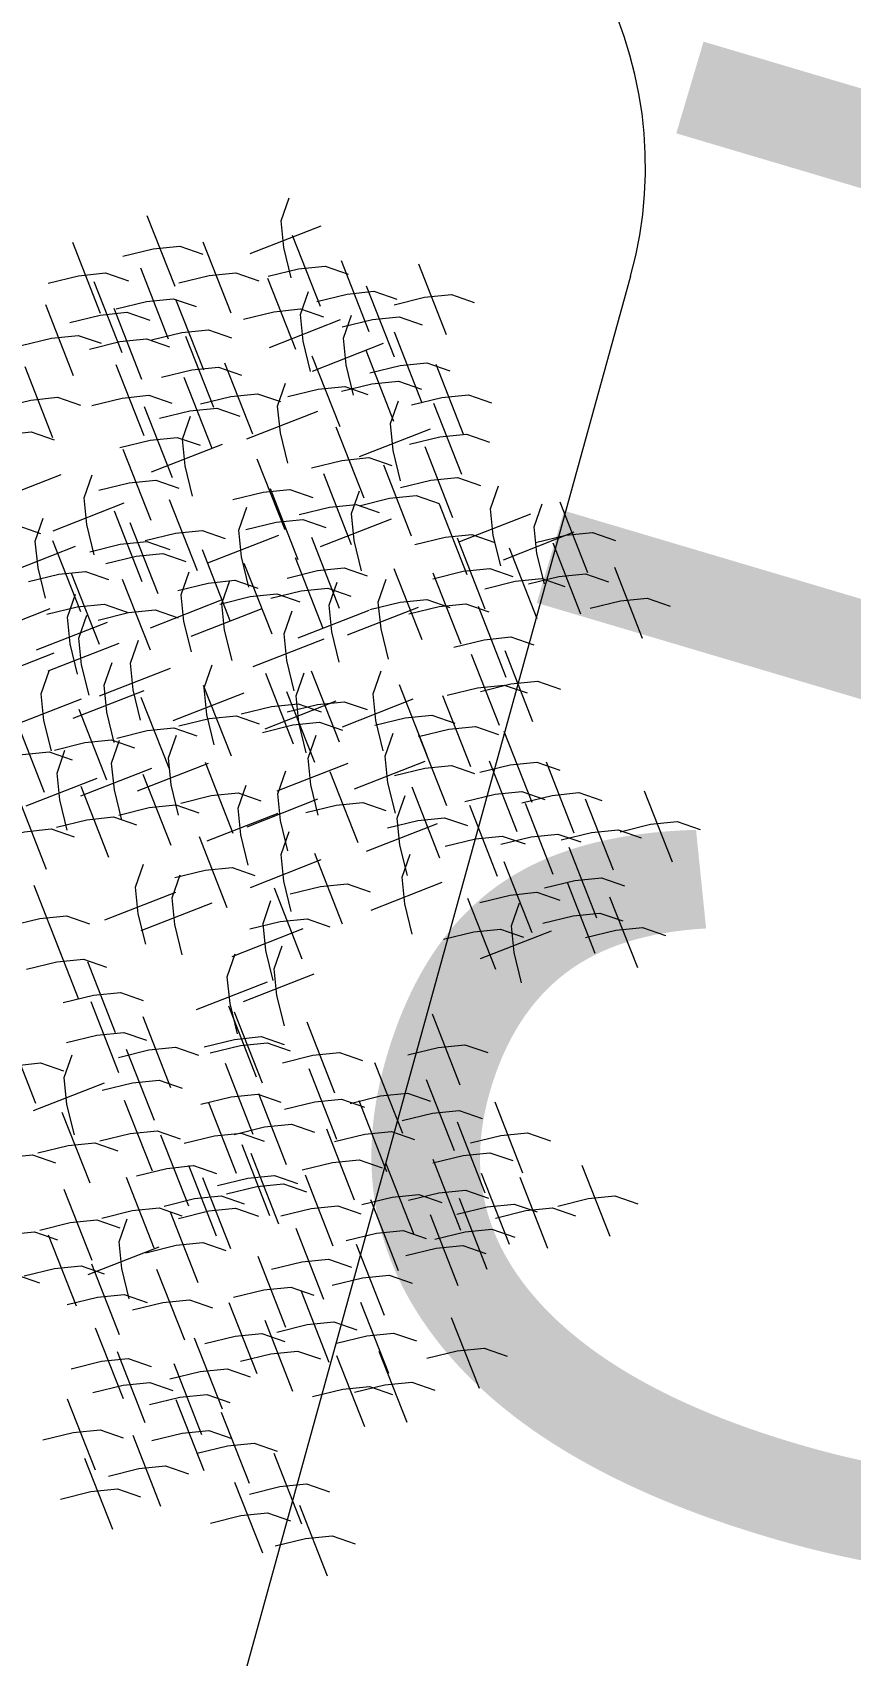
# Model space of a CAD drawing. Header units: millimetres. Extents: x 474016 to 477875, y 2288607 to 2292200.
# Drawn here: x 474401.45 to 474406.44, y 2289292.05 to 2289301.95 of the extents above; entities that cross this region are included whole.
import ezdxf
from ezdxf.enums import TextEntityAlignment as Align

# ---------------------------------------------------------------- set-up
doc = ezdxf.new("R2010")
doc.units = ezdxf.units.MM
doc.header["$LTSCALE"] = 50
for name, color, linetype, lineweight in [('EXT', 3, 'Continuous', 5), ('JARDINES', 98, 'Continuous', 13), ('vialidad', 5, 'Continuous', 13)]:
    doc.layers.add(name, color=color, linetype=linetype, lineweight=lineweight)
doc.styles.get("Standard").update_dxf_attribs({"font": 'arial.ttf'})

# ---------------------------------------------------------------- blocks, each defined once
blk = doc.blocks.new('Plarbol-031')
for points in [[(0.1874, 2.608325), (0.40975, 2.455225)], [(0.197575, 2.439975), (0.2719, 2.521925), (0.34495, 2.5829), (0.428175, 2.60515)], [(-0.158175, 2.3142), (-0.240125, 2.388525), (-0.301075, 2.461575), (-0.3233, 2.5448)], [(-0.326475, 2.304025), (-0.173425, 2.526375)], [(-0.239475, 2.44125), (-0.01715, 2.28815)], [(-0.229325, 2.2729), (-0.155, 2.35485), (-0.08195, 2.415825), (0.001275, 2.438075)], [(-0.046375, 2.464125), (0.175975, 2.311025)], [(-0.0362, 2.295775), (0.038125, 2.377725), (0.111175, 2.4387), (0.1944, 2.46095)], [(0.07815, 2.43935), (0.300475, 2.28625)], [(0.0883, 2.271), (0.162625, 2.35295), (0.235675, 2.413925), (0.3189, 2.436175)], [(0.250925, 2.3593), (0.473275, 2.2062)], [(0.0845, 2.07725), (0.00255, 2.151575), (-0.058425, 2.224625), (-0.080675, 2.30785)], [(0.089575, 2.082975), (0.242675, 2.3053)], [(0.257925, 2.093125), (0.175975, 2.16745), (0.115, 2.2405), (0.09275, 2.323725)], [(0.2611, 2.19095), (0.335425, 2.2729), (0.408475, 2.3339), (0.4917, 2.356125)], [(0.43705, 2.347875), (0.6594, 2.194775)], [(0.447225, 2.179525), (0.52155, 2.261475), (0.5946, 2.32245), (0.677825, 2.3447)], [(-0.488475, 2.244325), (-0.266125, 2.091225)], [(-0.226775, 2.26655), (-0.00445, 2.11345)], [(-0.2166, 2.0982), (-0.142275, 2.18015), (-0.069225, 2.24115), (0.013975, 2.263375)], [(-0.08385, 2.067075), (0.06925, 2.289425)], [(0.20455, 2.2494), (0.4269, 2.0963)], [(0.214725, 2.08105), (0.28905, 2.163), (0.3621, 2.224), (0.445325, 2.246225)], [(-0.705725, 2.211275), (-0.4834, 2.0582)], [(-0.695575, 2.04295), (-0.62125, 2.1249), (-0.548175, 2.185875), (-0.464975, 2.2081)], [(-0.4783, 2.075975), (-0.403975, 2.157925), (-0.330925, 2.2189), (-0.247725, 2.24115)], [(0.50885, 2.228425), (0.731175, 2.07535)], [(0.519, 2.0601), (0.593325, 2.14205), (0.666375, 2.203025), (0.7496, 2.22525)], [(1.074225, 2.189675), (1.29655, 2.0366)], [(1.084375, 2.02135), (1.1587, 2.1033), (1.23175, 2.164275), (1.314975, 2.1865)], [(0.39705, 1.925425), (0.550125, 2.14775)], [(0.565375, 1.935575), (0.483425, 2.0099), (0.42245, 2.082975), (0.400225, 2.166175)], [(1.024025, 1.907625), (1.177125, 2.129975)], [(1.192375, 1.9178), (1.110425, 1.992125), (1.04945, 2.065175), (1.0272, 2.1484)], [(0.057175, 2.1268), (0.279525, 1.9737)], [(0.06735, 1.95845), (0.141675, 2.0404), (0.214725, 2.101375), (0.29795, 2.123625)], [(0.56855, 2.0836), (0.7909, 1.9305)], [(0.578725, 1.91525), (0.65305, 1.9972), (0.7261, 2.0582), (0.809325, 2.080425)], [(0.860125, 1.873975), (1.013225, 2.0963)], [(1.028475, 1.884125), (0.946525, 1.95845), (0.88555, 2.0315), (0.863325, 2.114725)], [(1.36515, 2.105825), (1.5875, 1.95275)], [(1.375325, 1.9375), (1.44965, 2.01945), (1.5227, 2.080425), (1.605925, 2.10265)], [(-0.6206, 2.044225), (-0.398275, 1.891125)], [(-0.61045, 1.875875), (-0.536125, 1.957825), (-0.463075, 2.0188), (-0.37985, 2.04105)], [(-0.45545, 2.022625), (-0.233125, 1.869525)], [(-0.445275, 1.854275), (-0.37095, 1.936225), (-0.2979, 1.9972), (-0.2147, 2.01945)], [(1.135825, 2.055025), (1.358175, 1.901925)], [(1.146, 1.886675), (1.220325, 1.968625), (1.293375, 2.0296), (1.3766, 2.051825)], [(-0.8709, 1.985125), (-0.64855, 1.83205)], [(-0.860725, 1.8168), (-0.7864, 1.89875), (-0.71335, 1.959725), (-0.630125, 1.98195)], [(0.031125, 1.753275), (0.184225, 1.9756)], [(0.199475, 1.763425), (0.117525, 1.83775), (0.05655, 1.9108), (0.0343, 1.994025)], [(0.268725, 1.96545), (0.49105, 1.81235)], [(0.278875, 1.7971), (0.3532, 1.87905), (0.42625, 1.940025), (0.509475, 1.962275)], [(-0.729875, 1.912075), (-0.507525, 1.758975)], [(-0.7197, 1.74375), (-0.645375, 1.8257), (-0.572325, 1.886675), (-0.4891, 1.9089)], [(-0.3519, 1.93305), (-0.129575, 1.77995)], [(-0.341725, 1.7647), (-0.2674, 1.84665), (-0.194375, 1.907625), (-0.11115, 1.929875)], [(-0.18485, 1.9324), (0.0375, 1.779325)], [(-0.174675, 1.764075), (-0.10035, 1.846025), (-0.0273, 1.907), (0.0559, 1.929225)], [(0.483425, 1.9483), (0.705775, 1.7952)], [(0.4936, 1.77995), (0.567925, 1.8619), (0.640975, 1.922875), (0.7242, 1.945125)], [(0.7242, 1.944475), (0.946525, 1.791375)], [(0.73435, 1.77615), (0.808675, 1.858075), (0.881725, 1.919075), (0.96495, 1.9413)], [(1.01705, 1.954), (1.239375, 1.800925)], [(1.0272, 1.785675), (1.101525, 1.867625), (1.174575, 1.9286), (1.2578, 1.950825)], [(-0.6187, 1.873325), (-0.39635, 1.720225)], [(-0.608525, 1.705), (-0.5342, 1.78695), (-0.46115, 1.847925), (-0.37795, 1.87015)], [(0.8449, 1.880325), (1.067225, 1.727225)], [(0.85505, 1.711975), (0.929375, 1.793925), (1.002425, 1.8549), (1.08565, 1.87715)], [(-0.275675, 1.809175), (-0.05335, 1.656075)], [(-0.2655, 1.640825), (-0.1912, 1.722775), (-0.11815, 1.78375), (-0.034925, 1.806)], [(0.32525, 1.80345), (0.5476, 1.65035)], [(0.335425, 1.635125), (0.40975, 1.71705), (0.4828, 1.77805), (0.566025, 1.800275)], [(0.4612, 1.58365), (0.6143, 1.806)], [(0.62955, 1.593825), (0.5476, 1.66815), (0.4866, 1.7412), (0.464375, 1.824425)], [(-0.826425, 1.7482), (-0.6041, 1.5951)], [(-0.81625, 1.57985), (-0.74195, 1.6618), (-0.668875, 1.722775), (-0.585675, 1.745)], [(0.843625, 1.729125), (1.06595, 1.576025)], [(0.853775, 1.5608), (0.9281, 1.642725), (1.001175, 1.703725), (1.084375, 1.72595)], [(-0.50055, 1.711975), (-0.2782, 1.558875)], [(-0.490375, 1.543625), (-0.41605, 1.625575), (-0.343, 1.686575), (-0.259775, 1.7088)], [(-0.18295, 1.4674), (-0.02985, 1.68975)], [(-0.0146, 1.477575), (-0.09655, 1.5519), (-0.157525, 1.62495), (-0.179775, 1.708175)], [(0.100375, 1.71515), (0.322725, 1.56205)], [(0.11055, 1.546825), (0.184875, 1.62875), (0.257925, 1.68975), (0.34115, 1.711975)], [(1.041825, 1.720875), (1.26415, 1.567775)], [(1.051975, 1.552525), (1.1263, 1.634475), (1.19935, 1.69545), (1.282575, 1.7177)], [(-0.3341, 1.64465), (-0.1118, 1.49155)], [(-0.32395, 1.4763), (-0.249625, 1.55825), (-0.1766, 1.619225), (-0.093375, 1.641475)], [(0.1982, 1.653525), (0.42055, 1.50045)], [(0.208375, 1.4852), (0.2827, 1.56715), (0.35575, 1.628125), (0.438975, 1.65035)], [(0.884275, 1.387375), (0.802325, 1.4617), (0.74135, 1.53475), (0.7191, 1.61795)], [(0.720375, 1.664325), (0.942725, 1.51125)], [(0.73055, 1.496), (0.804875, 1.57795), (0.877925, 1.638925), (0.96115, 1.66115)], [(1.20825, 1.644), (1.4306, 1.4909)], [(1.218425, 1.475675), (1.29275, 1.557625), (1.3658, 1.6186), (1.449025, 1.640825)], [(0.4161, 1.593175), (0.638425, 1.4401)], [(0.42625, 1.42485), (0.500575, 1.5068), (0.57365, 1.567775), (0.65685, 1.59)], [(0.715925, 1.3772), (0.869025, 1.59955)], [(1.117425, 1.5665), (1.33975, 1.4134)], [(1.127575, 1.398175), (1.2019, 1.4801), (1.27495, 1.5411), (1.358175, 1.563325)], [(-0.764175, 1.525225), (-0.541825, 1.372125)], [(-0.754, 1.356875), (-0.679675, 1.438825), (-0.606625, 1.4998), (-0.5234, 1.52205)], [(0.163275, 1.311775), (0.316375, 1.5341)], [(0.3316, 1.321925), (0.24965, 1.39625), (0.188675, 1.469325), (0.16645, 1.552525)], [(0.40785, 1.501075), (0.630175, 1.347975)], [(0.418, 1.332725), (0.492325, 1.414675), (0.565375, 1.475675), (0.6486, 1.4979)], [(0.7458, 1.281275), (0.66385, 1.3556), (0.60285, 1.42865), (0.580625, 1.511875)], [(1.896225, 1.5087), (2.118575, 1.3556)], [(1.9064, 1.34035), (1.980725, 1.4223), (2.053775, 1.4833), (2.137, 1.505525)], [(-0.311875, 1.476925), (-0.08955, 1.32385)], [(-0.3017, 1.3086), (-0.2274, 1.39055), (-0.15435, 1.451525), (-0.07115, 1.47375)], [(0.57745, 1.271125), (0.73055, 1.49345)], [(-0.075575, 1.421025), (0.14675, 1.26795)], [(-0.065425, 1.2527), (0.0089, 1.33465), (0.08195, 1.395625), (0.165175, 1.41785)], [(0.26935, 1.382925), (0.4917, 1.229825)], [(1.1155, 1.388), (1.33785, 1.2349)], [(1.125675, 1.21965), (1.2, 1.3016), (1.27305, 1.3626), (1.356275, 1.384825)], [(1.366425, 1.40515), (1.588775, 1.25205)], [(1.3766, 1.2368), (1.450925, 1.31875), (1.523975, 1.37975), (1.6072, 1.401975)], [(1.55065, 1.3988), (1.773, 1.2457)], [(1.560825, 1.23045), (1.63515, 1.3124), (1.7082, 1.3734), (1.791425, 1.395625)], [(-0.7629, 1.2025), (-0.688575, 1.28445), (-0.615525, 1.34545), (-0.5323, 1.367675)], [(-0.186125, 1.10975), (-0.26805, 1.184075), (-0.329025, 1.25715), (-0.35125, 1.34035)], [(0.119425, 1.339725), (0.341775, 1.186625)], [(0.1296, 1.171375), (0.203925, 1.253325), (0.276975, 1.3143), (0.3602, 1.33655)], [(0.279525, 1.214575), (0.35385, 1.296525), (0.4269, 1.3575), (0.510125, 1.37975)], [(0.6702, 1.10785), (0.58825, 1.182175), (0.527275, 1.255225), (0.505025, 1.33845)], [(1.05135, 1.10785), (0.9694, 1.182175), (0.908425, 1.255225), (0.886175, 1.33845)], [(0.9656, 1.33465), (1.187925, 1.18155)], [(0.97575, 1.1663), (1.050075, 1.24825), (1.123125, 1.309225), (1.20635, 1.331475)], [(1.739325, 1.367675), (1.96165, 1.214575)], [(1.749475, 1.199325), (1.8238, 1.281275), (1.896875, 1.342275), (1.980075, 1.3645)], [(-0.596475, 1.057675), (-0.443375, 1.28)], [(-0.354425, 1.0996), (-0.201375, 1.321925)], [(-0.215975, 1.27875), (0.00635, 1.12565)], [(-0.2058, 1.1104), (-0.1315, 1.19235), (-0.058425, 1.253325), (0.024775, 1.27555)], [(-0.145475, 1.27555), (0.076875, 1.122475)], [(-0.1353, 1.107225), (-0.060975, 1.189175), (0.012075, 1.25015), (0.0953, 1.272375)], [(0.2592, 1.0634), (0.412275, 1.285725)], [(0.427525, 1.07355), (0.345575, 1.147875), (0.2846, 1.220925), (0.262375, 1.30415)], [(0.50185, 1.0977), (0.65495, 1.320025)], [(0.883, 1.0977), (1.0361, 1.320025)], [(1.38105, 1.2889), (1.603375, 1.1358)], [(1.3912, 1.12055), (1.465525, 1.2025), (1.538575, 1.2635), (1.6218, 1.285725)], [(0.12325, 1.007475), (0.27635, 1.229825)], [(0.2916, 1.01765), (0.20965, 1.091975), (0.14865, 1.165025), (0.126425, 1.24825)], [(1.1225, 1.226), (1.344825, 1.072925)], [(1.13265, 1.057675), (1.206975, 1.139625), (1.28005, 1.2006), (1.36325, 1.222825)], [(1.570975, 1.23555), (1.793325, 1.08245)], [(1.58115, 1.0672), (1.655475, 1.14915), (1.728525, 1.210125), (1.81175, 1.232375)], [(0.660675, 0.938875), (0.813775, 1.161225)], [(0.829, 0.94905), (0.747075, 1.023375), (0.686075, 1.096425), (0.66385, 1.17965)], [(0.681, 1.199975), (0.903325, 1.046875)], [(0.69115, 1.031625), (0.765475, 1.113575), (0.83855, 1.17455), (0.92175, 1.1968)], [(1.041825, 0.938875), (1.194925, 1.161225)], [(1.21015, 0.94905), (1.128225, 1.023375), (1.067225, 1.096425), (1.045, 1.17965)], [(1.786325, 1.193625), (2.008675, 1.040525)], [(1.7965, 1.025275), (1.870825, 1.107225), (1.943875, 1.1682), (2.0271, 1.19045)], [(-0.4116, 0.87535), (-0.258525, 1.0977)], [(-0.2433, 0.885525), (-0.325225, 0.95985), (-0.3862, 1.0329), (-0.408425, 1.116125)], [(-0.0559, 1.094525), (0.16645, 0.941425)], [(0.550775, 1.102775), (0.7731, 0.949675)], [(0.560925, 0.934425), (0.63525, 1.016375), (0.708325, 1.077375), (0.791525, 1.0996)], [(1.411525, 1.1193), (1.633875, 0.9662)], [(1.4217, 0.95095), (1.496025, 1.0329), (1.569075, 1.093875), (1.6523, 1.116125)], [(2.00485, 1.128825), (2.2272, 0.975725)], [(2.015025, 0.960475), (2.08935, 1.042425), (2.1624, 1.1034), (2.245625, 1.12565)], [(-0.6168, 0.9014), (-0.542475, 0.98335), (-0.469425, 1.044325), (-0.3862, 1.066575)], [(-0.33665, 1.0691), (-0.114325, 0.916)], [(-0.326475, 0.900775), (-0.25215, 0.9827), (-0.179125, 1.0437), (-0.095925, 1.065925)], [(-0.045725, 0.926175), (0.0286, 1.008125), (0.10165, 1.0691), (0.184875, 1.09135)], [(0.649225, 1.0907), (0.871575, 0.9376)], [(0.6594, 0.922375), (0.733725, 1.0043), (0.806775, 1.0653), (0.89, 1.087525)], [(1.20635, 1.05895), (1.428675, 0.90585)], [(1.216525, 0.8906), (1.290825, 0.97255), (1.3639, 1.033525), (1.4471, 1.055775)], [(1.851125, 1.0869), (2.073475, 0.9338)], [(1.8613, 0.91855), (1.935625, 1.0005), (2.008675, 1.061475), (2.091875, 1.083725)], [(-0.21725, 1.010025), (0.0051, 0.856925)], [(-0.207075, 0.841675), (-0.13275, 0.923625), (-0.0597, 0.984625), (0.023525, 1.00685)], [(0.3748, 0.780075), (0.5279, 1.0024)], [(0.54315, 0.790225), (0.4612, 0.86455), (0.400225, 0.9376), (0.377975, 1.020825)], [(0.819475, 0.780075), (0.972575, 1.0024)], [(0.987825, 0.790225), (0.905875, 0.86455), (0.8449, 0.9376), (0.82265, 1.020825)], [(1.200625, 0.780075), (1.353725, 1.0024)], [(1.368975, 0.790225), (1.287025, 0.86455), (1.22605, 0.9376), (1.2038, 1.020825)], [(1.624975, 1.022725), (1.847325, 0.869625)], [(1.63515, 0.8544), (1.709475, 0.93635), (1.782525, 0.997325), (1.86575, 1.01955)], [(-0.16705, 0.71655), (-0.013975, 0.938875)], [(0.001275, 0.7267), (-0.080675, 0.801025), (-0.14165, 0.874075), (-0.163875, 0.9573)], [(0.109275, 0.706375), (0.262375, 0.928725)], [(0.277625, 0.71655), (0.195675, 0.790875), (0.134675, 0.863925), (0.11245, 0.94715)], [(0.39195, 0.94395), (0.6143, 0.790875)], [(0.402125, 0.775625), (0.47645, 0.857575), (0.5495, 0.91855), (0.632725, 0.940775)], [(0.935725, 0.941425), (1.158075, 0.788325)], [(0.9459, 0.773075), (1.020225, 0.855025), (1.093275, 0.916), (1.1765, 0.93825)], [(1.9172, 0.7013), (1.83525, 0.775625), (1.77425, 0.848675), (1.752025, 0.9319)], [(-0.36205, 0.642225), (-0.209, 0.86455)], [(-0.091475, 0.6778), (0.061625, 0.900125)], [(0.076875, 0.68795), (-0.005075, 0.762275), (-0.06605, 0.835325), (-0.0883, 0.91855)], [(1.74885, 0.691125), (1.90195, 0.913475)], [(0.07625, 0.58885), (0.229325, 0.8112)], [(0.244575, 0.599025), (0.162625, 0.67335), (0.10165, 0.7464), (0.079425, 0.829625)], [(0.8017, 0.6149), (0.9548, 0.83725)], [(0.970025, 0.625075), (0.8881, 0.6994), (0.8271, 0.77245), (0.804875, 0.85565)], [(1.332125, 0.6168), (1.485225, 0.83915)], [(1.500475, 0.626975), (1.418525, 0.7013), (1.35755, 0.77435), (1.3353, 0.857575)], [(1.5913, 0.842325), (1.81365, 0.689225)], [(1.601475, 0.673975), (1.6758, 0.755925), (1.74885, 0.8169), (1.832075, 0.83915)], [(0.23315, 0.78515), (0.455475, 0.63205)], [(0.2433, 0.6168), (0.317625, 0.69875), (0.3907, 0.75975), (0.4739, 0.781975)], [(-0.262325, 0.520875), (-0.10925, 0.743225)], [(0.4091, 0.5031), (0.5622, 0.725425)], [(0.57745, 0.51325), (0.4955, 0.587575), (0.434525, 0.66065), (0.412275, 0.74385)], [(0.550775, 0.721625), (0.7731, 0.568525)], [(0.560925, 0.553275), (0.63525, 0.635225), (0.708325, 0.696225), (0.791525, 0.71845)], [(0.7134, 0.4942), (0.8665, 0.71655)], [(0.881725, 0.504375), (0.7998, 0.5787), (0.7388, 0.65175), (0.716575, 0.734975)], [(-0.091475, 0.439575), (0.061625, 0.6619)], [(0.076875, 0.449725), (-0.005075, 0.52405), (-0.06605, 0.597125), (-0.0883, 0.680325)], [(0.931925, 0.443375), (1.085025, 0.665725)], [(1.10025, 0.45355), (1.018325, 0.527875), (0.957325, 0.600925), (0.9351, 0.68415)], [(1.051975, 0.67145), (1.274325, 0.51835)], [(1.06215, 0.5031), (1.136475, 0.58505), (1.209525, 0.646025), (1.29275, 0.668275)], [(0.074325, 0.626325), (0.296675, 0.47325)], [(0.0845, 0.458), (0.158825, 0.53995), (0.231875, 0.600925), (0.3151, 0.62315)], [(0.25285, 0.375425), (0.405925, 0.59775)], [(0.421175, 0.385575), (0.339225, 0.4599), (0.27825, 0.53295), (0.256025, 0.616175)], [(0.39195, 0.5628), (0.6143, 0.409725)], [(0.402125, 0.394475), (0.47645, 0.476425), (0.5495, 0.5374), (0.632725, 0.559625)], [(-0.084475, 0.467525), (0.13785, 0.314425)], [(-0.074325, 0.299175), (0, 0.381125), (0.073075, 0.442125), (0.156275, 0.46435)], [(0.2808, 0.247725), (0.19885, 0.32205), (0.13785, 0.3951), (0.115625, 0.478325)], [(0.681, 0.491025), (0.903325, 0.337925)], [(0.69115, 0.322675), (0.765475, 0.404625), (0.83855, 0.465625), (0.92175, 0.48785)], [(1.003075, 0.489125), (1.2254, 0.336025)], [(1.013225, 0.320775), (1.08755, 0.402725), (1.1606, 0.4637), (1.243825, 0.48595)], [(0.11245, 0.237575), (0.26555, 0.4599)], [(0.23315, 0.404), (0.455475, 0.2509)], [(1.015775, 0.204525), (1.168875, 0.426875)], [(1.184125, 0.2147), (1.102175, 0.289025), (1.041175, 0.362075), (1.01895, 0.4453)], [(1.71645, 0.432575), (1.9388, 0.2795)], [(1.726625, 0.26425), (1.80095, 0.3462), (1.874, 0.407175), (1.957225, 0.4294)], [(0.2433, 0.23565), (0.317625, 0.3176), (0.3907, 0.3786), (0.4739, 0.400825)], [(0.737525, 0.069225), (0.655575, 0.14355), (0.5946, 0.2166), (0.572375, 0.299825)], [(0.697525, 0.099725), (0.8506, 0.32205)], [(0.86585, 0.109875), (0.7839, 0.1842), (0.722925, 0.25725), (0.7007, 0.340475)], [(1.138375, 0.094), (1.291475, 0.316325)], [(1.306725, 0.10415), (1.224775, 0.178475), (1.163775, 0.25155), (1.14155, 0.33475)], [(2.075375, 0.29855), (2.2977, 0.14545)], [(2.085525, 0.1302), (2.15985, 0.21215), (2.232925, 0.273125), (2.316125, 0.295375)], [(0.074325, 0.245175), (0.296675, 0.0921)], [(0.0845, 0.07685), (0.158825, 0.1588), (0.231875, 0.219775), (0.3151, 0.242)], [(0.5692, 0.05905), (0.7223, 0.2814)], [(2.456525, 0.28585), (2.67885, 0.13275)], [(2.466675, 0.1175), (2.541, 0.19945), (2.614075, 0.260425), (2.697275, 0.282675)], [(1.0164, -0.022225), (1.1695, 0.200075)], [(1.18475, -0.012075), (1.1028, 0.062225), (1.041825, 0.1353), (1.019575, 0.2185)], [(1.644025, 0.17595), (1.866375, 0.022875)], [(1.6542, 0.007625), (1.728525, 0.08955), (1.801575, 0.150525), (1.8848, 0.172775)], [(1.830175, 0.228025), (2.0525, 0.07495)], [(1.840325, 0.0597), (1.91465, 0.14165), (1.9877, 0.202625), (2.070925, 0.22485)], [(1.364525, 0.1607), (1.586875, 0.007625)], [(1.3747, -0.007625), (1.449025, 0.0743), (1.522075, 0.1353), (1.605275, 0.157525)], [(2.004225, 0.16515), (2.22655, 0.012075)], [(2.014375, -0.003175), (2.0887, 0.07875), (2.161775, 0.139725), (2.244975, 0.161975)], [(2.2977, 0.127025), (2.52005, -0.02605)], [(2.307875, -0.041275), (2.3822, 0.04065), (2.45525, 0.101625), (2.538475, 0.12385)], [(2.177, 0.062225), (2.39935, -0.090825)], [(2.187175, -0.106075), (2.2615, -0.024125), (2.33455, 0.03685), (2.417775, 0.05905)], [(0.2916, 0.020325), (0.513925, -0.13275)], [(0.30175, -0.148), (0.376075, -0.06605), (0.449125, -0.005075), (0.53235, 0.01715)], [(1.1028, 0.0521), (1.32515, -0.101)], [(1.112975, -0.11625), (1.1873, -0.0343), (1.26035, 0.026675), (1.343575, 0.048925)], [(1.132025, 0.04575), (1.35435, -0.10735)], [(1.1422, -0.1226), (1.216525, -0.04065), (1.289575, 0.020325), (1.372775, 0.042575)], [(1.463, 0.02795), (1.685325, -0.12515)], [(1.47315, -0.140375), (1.547475, -0.05845), (1.620525, 0.00255), (1.70375, 0.024775)], [(1.67325, 0.0324), (1.8956, -0.1207)], [(1.683425, -0.13595), (1.75775, -0.054), (1.8308, 0.007), (1.914025, 0.029225)], [(2.0074, 0.007), (2.229725, -0.1461)], [(2.017575, -0.16135), (2.091875, -0.0794), (2.16495, -0.018425), (2.24815, 0.003825)], [(2.161775, -0.05525), (2.3841, -0.20835)], [(0.427525, -0.07305), (0.649875, -0.22615)], [(0.4377, -0.2414), (0.512025, -0.15945), (0.585075, -0.09845), (0.6683, -0.076225)], [(0.6016, -0.097825), (0.823925, -0.250925)], [(0.61175, -0.266175), (0.686075, -0.184225), (0.759125, -0.123225), (0.84235, -0.101)], [(1.63515, -0.114975), (1.857475, -0.268075)], [(1.87845, -0.09845), (2.100775, -0.25155)], [(1.8886, -0.2668), (1.962925, -0.18485), (2.035975, -0.123875), (2.1192, -0.101625)], [(2.171925, -0.2236), (2.24625, -0.14165), (2.3193, -0.080675), (2.402525, -0.05845)], [(0.8722, -0.149275), (1.09455, -0.302375)], [(0.882375, -0.317625), (0.9567, -0.235675), (1.02975, -0.1747), (1.112975, -0.15245)], [(1.206975, -0.123225), (1.429325, -0.276325)], [(1.21715, -0.291575), (1.291475, -0.209625), (1.364525, -0.14865), (1.44775, -0.1264)], [(1.36515, -0.145475), (1.5875, -0.298575)], [(1.375325, -0.3138), (1.44965, -0.23185), (1.5227, -0.170875), (1.605925, -0.14865)], [(1.6453, -0.283325), (1.719625, -0.201375), (1.792675, -0.140375), (1.8759, -0.11815)], [(2.10905, -0.160725), (2.331375, -0.3138)], [(2.1192, -0.32905), (2.193525, -0.2471), (2.266575, -0.186125), (2.3498, -0.1639)], [(0.690525, -0.20835), (0.912875, -0.36145)], [(0.7007, -0.3767), (0.775025, -0.29475), (0.848075, -0.233775), (0.931275, -0.211525)], [(0.88935, -0.278225), (1.1117, -0.431325)], [(0.899525, -0.446575), (0.97385, -0.364625), (1.0469, -0.30365), (1.130125, -0.2814)], [(1.235575, -0.27125), (1.4579, -0.42435)], [(1.245725, -0.4396), (1.32005, -0.35765), (1.3931, -0.29665), (1.476325, -0.274425)], [(1.9045, -0.23505), (2.126825, -0.388125)], [(1.91465, -0.403375), (1.988975, -0.321425), (2.062025, -0.26045), (2.14525, -0.238225)], [(1.41725, -0.32905), (1.6396, -0.48215)], [(1.427425, -0.4974), (1.50175, -0.41545), (1.5748, -0.354475), (1.658, -0.332225)], [(1.46045, -0.33605), (1.682775, -0.48915)], [(1.470625, -0.504375), (1.544925, -0.422425), (1.618, -0.36145), (1.7012, -0.339225)], [(1.663725, -0.2922), (1.886075, -0.4453)], [(1.6739, -0.46055), (1.748225, -0.3786), (1.821275, -0.317625), (1.9045, -0.295375)], [(0.9065, -0.632075), (0.824575, -0.55775), (0.763575, -0.4847), (0.74135, -0.401475)], [(1.9515, -0.394475), (2.173825, -0.547575)], [(1.96165, -0.562825), (2.035975, -0.480875), (2.10905, -0.4199), (2.19225, -0.39765)], [(0.738175, -0.642225), (0.891275, -0.4199)], [(0.984, -0.431325), (1.20635, -0.584425)], [(0.994175, -0.599675), (1.0685, -0.517725), (1.14155, -0.45675), (1.224775, -0.4345)], [(2.3752, -0.420525), (2.59755, -0.573625)], [(2.385375, -0.588875), (2.4597, -0.506925), (2.53275, -0.44595), (2.615975, -0.4237)], [(0.507575, -0.4631), (0.7299, -0.6162)], [(0.51775, -0.631425), (0.59205, -0.549475), (0.665125, -0.4885), (0.748325, -0.466275)], [(1.159975, -0.461175), (1.382325, -0.614275)], [(1.17015, -0.629525), (1.244475, -0.547575), (1.317525, -0.4866), (1.400725, -0.464375)], [(1.301625, -0.49485), (1.523975, -0.64795)], [(1.3118, -0.6632), (1.386125, -0.58125), (1.459175, -0.520275), (1.5424, -0.498025)], [(1.3677, -0.503125), (1.59005, -0.6562)], [(1.377875, -0.67145), (1.4522, -0.5895), (1.52525, -0.528525), (1.60845, -0.5063)], [(1.741875, -0.46755), (1.9642, -0.620625)], [(1.752025, -0.635875), (1.82635, -0.553925), (1.8994, -0.49295), (1.982625, -0.470725)], [(2.079175, -0.55585), (2.301525, -0.708925)], [(2.08935, -0.724175), (2.163675, -0.642225), (2.236725, -0.58125), (2.31995, -0.559025)], [(0.8252, -0.59015), (1.047525, -0.74325)], [(0.835375, -0.758475), (0.909675, -0.676525), (0.98275, -0.61555), (1.06595, -0.593325)], [(1.6866, -0.625075), (1.908925, -0.778175)], [(1.69675, -0.793425), (1.771075, -0.711475), (1.84415, -0.6505), (1.92735, -0.62825)], [(1.142825, -0.653675), (1.36515, -0.806775)], [(1.153, -0.822), (1.2273, -0.74005), (1.300375, -0.679075), (1.383575, -0.65685)], [(1.340375, -0.668275), (1.562725, -0.821375)], [(1.35055, -0.836625), (1.424875, -0.754675), (1.497925, -0.6937), (1.58115, -0.67145)], [(1.88225, -0.6416), (2.1046, -0.7947)], [(1.892425, -0.80995), (1.96675, -0.728), (2.0398, -0.667), (2.123025, -0.644775)], [(2.230375, -0.663825), (2.4527, -0.816925)], [(2.240525, -0.832175), (2.31485, -0.750225), (2.387925, -0.68925), (2.471125, -0.667)], [(0.67655, -0.9173), (0.750875, -0.83535), (0.823925, -0.774375), (0.90715, -0.752125)], [(1.224775, -1.015125), (1.377875, -0.792775)], [(1.3931, -1.00495), (1.311175, -0.930625), (1.250175, -0.857575), (1.22795, -0.774375)], [(1.83335, -0.79915), (2.055675, -0.952225)], [(1.8435, -0.967475), (1.917825, -0.885525), (1.990875, -0.82455), (2.0741, -0.802325)], [(2.11475, -0.7604), (2.3371, -0.913475)], [(2.124925, -0.928725), (2.19925, -0.846775), (2.2723, -0.7858), (2.355525, -0.763575)], [(0.984, -0.812475), (1.20635, -0.965575)], [(0.994175, -0.980825), (1.0685, -0.898875), (1.14155, -0.8379), (1.224775, -0.81565)], [(1.693575, -0.8182), (1.915925, -0.9713)], [(1.70375, -0.98655), (1.778075, -0.9046), (1.851125, -0.8436), (1.93435, -0.821375)], [(1.4147, -0.8633), (1.63705, -1.0164)], [(1.424875, -1.03165), (1.4992, -0.9497), (1.57225, -0.8887), (1.655475, -0.866475)], [(0.835375, -1.139625), (0.909675, -1.057675), (0.98275, -0.9967), (1.06595, -0.974475)], [(1.2127, -0.977), (1.43505, -1.1301)], [(1.029125, -0.978275), (1.25145, -1.131375)], [(1.039275, -1.146625), (1.1136, -1.064675), (1.18665, -1.0037), (1.269875, -0.98145)], [(1.222875, -1.14535), (1.2972, -1.0634), (1.37025, -1.002425), (1.45345, -0.980175)], [(1.661825, -0.990975), (1.88415, -1.144075)], [(1.671975, -1.159325), (1.7463, -1.077375), (1.819375, -1.0164), (1.902575, -0.99415)], [(0.86775, -1.300975), (0.942075, -1.21905), (1.01515, -1.15805), (1.09835, -1.135825)], [(1.652925, -1.1066), (1.875275, -1.2597)], [(1.6631, -1.27495), (1.737425, -1.193), (1.810475, -1.132), (1.8937, -1.109775)], [(1.351175, -1.157425), (1.573525, -1.310525)], [(1.36135, -1.32575), (1.435675, -1.243825), (1.508725, -1.182825), (1.59195, -1.1606)], [(1.46235, -1.1841), (1.6847, -1.3372)], [(1.472525, -1.35245), (1.54685, -1.2705), (1.6199, -1.2095), (1.703125, -1.187275)], [(1.8886, -1.155525), (2.11095, -1.3086)], [(1.898775, -1.32385), (1.9731, -1.2419), (2.04615, -1.180925), (2.129375, -1.1587)], [(2.12365, -1.1714), (2.345975, -1.3245)], [(2.133825, -1.339725), (2.20815, -1.2578), (2.2812, -1.1968), (2.3644, -1.174575)], [(1.730425, -1.20825), (1.952775, -1.361325)], [(1.7406, -1.376575), (1.814925, -1.294625), (1.887975, -1.23365), (1.9712, -1.211425)], [(2.30215, -1.273025), (2.5245, -1.426125)], [(2.312325, -1.441375), (2.38665, -1.359425), (2.4597, -1.29845), (2.542925, -1.2762)], [(2.066475, -1.334025), (2.288825, -1.487125)], [(2.07665, -1.50235), (2.150975, -1.420425), (2.224025, -1.359425), (2.307225, -1.3372)], [(1.410275, -1.422325), (1.6326, -1.575425)], [(1.420425, -1.59065), (1.49475, -1.508725), (1.5678, -1.447725), (1.651025, -1.4255)], [(1.674525, -1.398175), (1.896875, -1.551275)], [(1.6847, -1.566525), (1.759025, -1.484575), (1.832075, -1.4236), (1.9153, -1.40135)], [(1.5786, -1.56145), (1.80095, -1.714525)], [(1.588775, -1.729775), (1.6631, -1.647825), (1.73615, -1.58685), (1.819375, -1.564625)]]:
    blk.add_lwpolyline(points)

msp = doc.modelspace()

# ---------------------------------------------------------------- linework, layer by layer
at = {"layer": 'JARDINES'}
msp.add_lwpolyline([(474405.0991, 2289300.4632), (474392.4554, 2289254.6399, -1), (474387.6355, 2289255.9699), (474400.2793, 2289301.7932)], format="xyb", dxfattribs=at)
msp.add_arc((474402.6892, 2289301.1281), 2.5, 344.57456, 164.57456, dxfattribs=at)

# ---------------------------------------------------------------- block references
at = {"layer": 'EXT', "xscale": 1.71989999994179, "yscale": 1.71989999994179, "zscale": 1.71989999994179, "rotation": 325.9356466897348}
msp.add_blockref('Plarbol-031', (474401.0268, 2289297.0027), dxfattribs=at)

# ---------------------------------------------------------------- texts
at = {"layer": 'vialidad', "color": 5, "lineweight": 13, "width": 0.75}
msp.add_text('GUAYACAN', height=6, rotation=73.45674, dxfattribs=at).set_placement((474410.8928, 2289309.3738), align=Align.MIDDLE)

doc.saveas('drawing.dxf')
